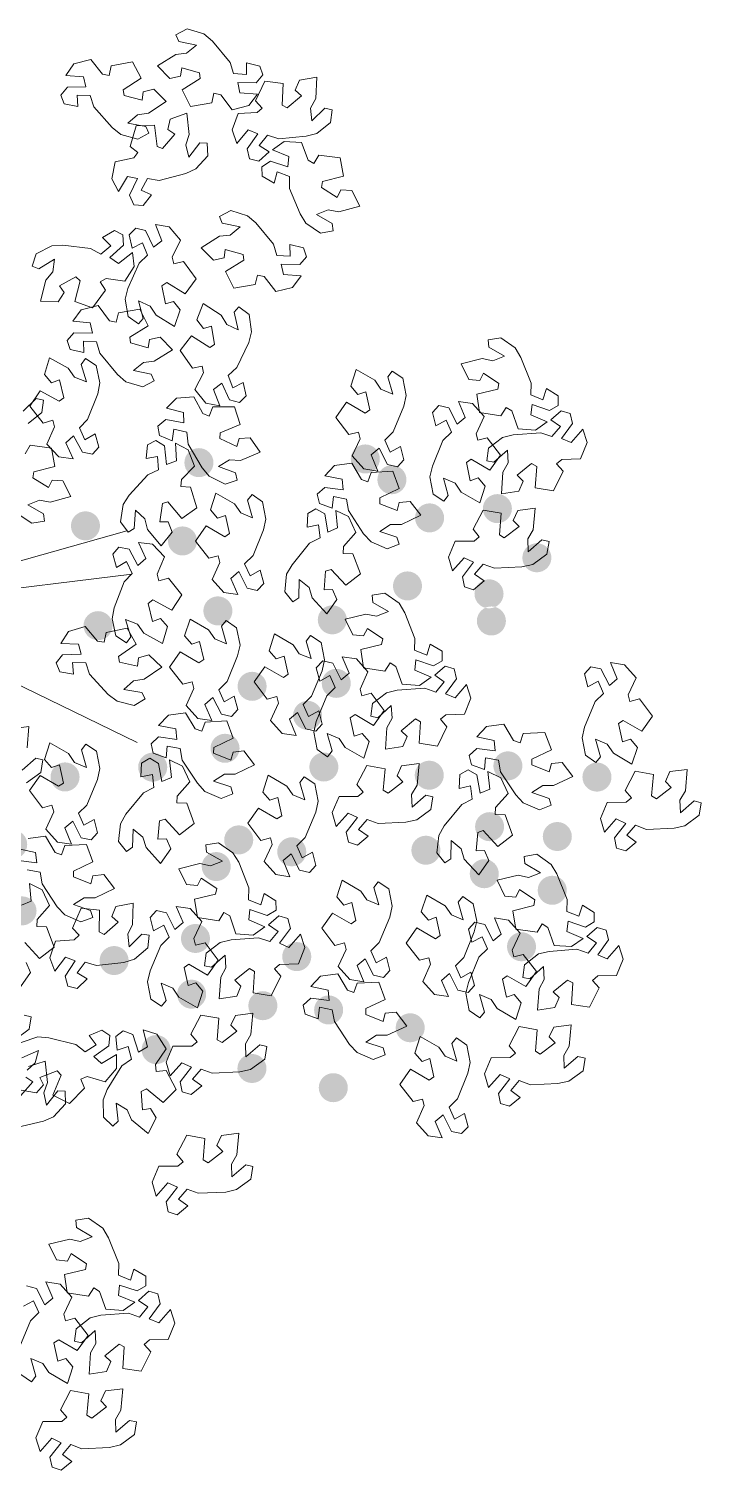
# Model space of a CAD drawing. Header units: millimetres. Extents: x 935 to 13922, y 3203 to 7816.
# Drawn here: x 5955.5 to 6037.4, y 3210.2 to 3385.8 of the extents above; entities that cross this region are included whole.
import ezdxf

# ---------------------------------------------------------------- set-up
doc = ezdxf.new("R2010")
doc.units = ezdxf.units.MM
doc.layers.add('ALBERI frutti - Fruit', color=7, linetype='Continuous', lineweight=5, true_color=0xfd8930)
doc.layers.add('Albero_tronco', color=7, linetype='Continuous', lineweight=5, true_color=0x846648)
doc.layers.add('ALBERO - TREE', color=96, linetype='Continuous', lineweight=5)

msp = doc.modelspace()

# ---------------------------------------------------------------- hatches: boundary and pattern name
at = {"layer": 'ALBERI frutti - Fruit', "lineweight": 30}
h = msp.add_hatch(color=256, dxfattribs=at)
h.dxf.hatch_style = 1
edge = h.paths.add_edge_path()
edge.add_arc((5951.05, 3298.8), 1.77, 0, 360)
edge = h.paths.add_edge_path()
edge.add_arc((5943.6, 3298.91), 1.77, 0, 360)
edge = h.paths.add_edge_path()
edge.add_arc((5953.55, 3286.48), 1.77, 0, 360)
edge = h.paths.add_edge_path()
edge.add_arc((5954.69, 3278.38), 1.77, 0, 360)
edge = h.paths.add_edge_path()
edge.add_arc((5978.35, 3283.78), 1.77, 0, 360)
edge = h.paths.add_edge_path()
edge.add_arc((5981.09, 3287.03), 1.77, 0, 360)
edge = h.paths.add_edge_path()
edge.add_arc((5965.91, 3272.33), 1.77, 0, 360)
edge = h.paths.add_edge_path()
edge.add_arc((5971.03, 3261.48), 1.77, 0, 360)
edge = h.paths.add_edge_path()
edge.add_arc((5975.35, 3268.23), 1.77, 0, 360)
edge = h.paths.add_edge_path()
edge.add_arc((5975.82, 3275.02), 1.77, 0, 360)
edge = h.paths.add_edge_path()
edge.add_arc((6011, 3282.91), 1.77, 0, 360)
edge = h.paths.add_edge_path()
edge.add_arc((6015.54, 3274.01), 1.77, 0, 360)
edge = h.paths.add_edge_path()
edge.add_arc((6019.28, 3280.89), 1.77, 0, 360)
edge = h.paths.add_edge_path()
edge.add_arc((6019.9, 3287.44), 1.77, 0, 360)
edge = h.paths.add_edge_path()
edge.add_arc((6011.65, 3288.64), 1.77, 0, 360)
edge = h.paths.add_edge_path()
edge.add_arc((6024.73, 3294.68), 1.77, 0, 360)
edge = h.paths.add_edge_path()
edge.add_arc((6013.88, 3296.05), 1.77, 0, 360)
edge = h.paths.add_edge_path()
edge.add_arc((6004.3, 3294.91), 1.77, 0, 360)
edge = h.paths.add_edge_path()
edge.add_arc((5989.48, 3302.2), 1.77, 0, 360)
edge = h.paths.add_edge_path()
edge.add_arc((5992.97, 3306.1), 1.77, 0, 360)
edge = h.paths.add_edge_path()
edge.add_arc((6011.87, 3313.7), 1.77, 0, 360)
edge = h.paths.add_edge_path()
edge.add_arc((6017.41, 3321.4), 1.77, 0, 360)
edge = h.paths.add_edge_path()
edge.add_arc((6011.58, 3317.01), 1.77, 0, 360)
edge = h.paths.add_edge_path()
edge.add_arc((6001.65, 3317.97), 1.77, 0, 360)
edge = h.paths.add_edge_path()
edge.add_arc((5996.51, 3333.44), 1.77, 0, 360)
edge = h.paths.add_edge_path()
edge.add_arc((5999.75, 3330.91), 1.77, 0, 360)
edge = h.paths.add_edge_path()
edge.add_arc((6004.34, 3326.26), 1.77, 0, 360)
edge = h.paths.add_edge_path()
edge.add_arc((6012.6, 3327.39), 1.77, 0, 360)
edge = h.paths.add_edge_path()
edge.add_arc((5974.24, 3323.45), 1.77, 0, 360)
edge = h.paths.add_edge_path()
edge.add_arc((5978.55, 3314.93), 1.77, 0, 360)
edge = h.paths.add_edge_path()
edge.add_arc((5982.72, 3305.74), 1.77, 0, 360)
edge = h.paths.add_edge_path()
edge.add_arc((5992.49, 3313.84), 1.77, 0, 360)
edge = h.paths.add_edge_path()
edge.add_arc((5970.61, 3295.89), 1.77, 0, 360)
edge = h.paths.add_edge_path()
edge.add_arc((5979.42, 3298.19), 1.77, 0, 360)
edge = h.paths.add_edge_path()
edge.add_arc((5987.55, 3285.58), 1.77, 0, 360)
edge = h.paths.add_edge_path()
edge.add_arc((5988.16, 3272.81), 1.77, 0, 360)
edge = h.paths.add_edge_path()
edge.add_arc((5992.04, 3266.31), 1.77, 0, 360)
edge = h.paths.add_edge_path()
edge.add_arc((6001.98, 3264.14), 1.77, 0, 360)
edge = h.paths.add_edge_path()
edge.add_arc((5992.61, 3256.84), 1.77, 0, 360)
edge = h.paths.add_edge_path()
edge.add_arc((5984.03, 3266.83), 1.77, 0, 360)
edge = h.paths.add_edge_path()
edge.add_arc((5982.7, 3259.18), 1.77, 0, 360)
edge = h.paths.add_edge_path()
edge.add_arc((5959.93, 3294.7), 1.77, 0, 360)
edge = h.paths.add_edge_path()
edge.add_arc((5991.46, 3295.91), 1.77, 0, 360)
edge = h.paths.add_edge_path()
edge.add_arc((6003.89, 3285.77), 1.77, 0, 360)
edge = h.paths.add_edge_path()
edge.add_arc((5951.68, 3320.33), 1.77, 0, 360)
edge = h.paths.add_edge_path()
edge.add_arc((5947.52, 3314.86), 1.77, 0, 360)
edge = h.paths.add_edge_path()
edge.add_arc((5963.95, 3313.13), 1.77, 0, 360)
edge = h.paths.add_edge_path()
edge.add_arc((5962.42, 3325.29), 1.77, 0, 360)
edge = h.paths.add_edge_path()
edge.add_arc((5976.24, 3332.99), 1.77, 0, 360)
edge = h.paths.add_edge_path()
edge.add_arc((5949.12, 3274.99), 1.77, 0, 360)

# ---------------------------------------------------------------- linework, layer by layer
at = {"layer": 'ALBERO - TREE', "lineweight": 9}
for points in [[(5974.8, 3385.84), (5976.85, 3385.23), (5977.88, 3384.35), (5980.03, 3381.76), (5980.45, 3380.39), (5982.05, 3380.28), (5982.02, 3381.7), (5983.65, 3381.31), (5984.04, 3380.22), (5983.22, 3379.28), (5983.22, 3379.28), (5980.97, 3379.31), (5981.24, 3378.06), (5983.37, 3377.88), (5982.34, 3376.49), (5980.28, 3375.97), (5978.89, 3377.8), (5978.07, 3377.99), (5977.8, 3376.82), (5977.8, 3376.82), (5975.21, 3376.39), (5974.19, 3378.4), (5976.41, 3379.79), (5976.33, 3380.49), (5974.15, 3381.09), (5974, 3380.08), (5972.7, 3379.79), (5971.21, 3381.33), (5973.43, 3382.71), (5974.74, 3382.86), (5975.95, 3383.85), (5973.78, 3384.31), (5973.43, 3385.12)], [(5968.79, 3372.39), (5966.72, 3372.96), (5965.67, 3373.81), (5963.45, 3376.34), (5963.01, 3377.71), (5961.4, 3377.77), (5961.47, 3376.36), (5959.83, 3376.7), (5959.41, 3377.78), (5960.21, 3378.74), (5960.21, 3378.74), (5962.46, 3378.77), (5962.16, 3380.01), (5960.02, 3380.14), (5961.02, 3381.56), (5963.06, 3382.12), (5964.5, 3380.33), (5965.32, 3380.16), (5965.56, 3381.33), (5965.56, 3381.33), (5968.15, 3381.83), (5969.22, 3379.85), (5967.03, 3378.4), (5967.12, 3377.71), (5969.32, 3377.16), (5969.45, 3378.17), (5970.73, 3378.49), (5972.26, 3376.99), (5970.08, 3375.55), (5968.77, 3375.37), (5967.59, 3374.36), (5969.77, 3373.95), (5970.14, 3373.14)], [(5992.28, 3374.45), (5990.61, 3373.1), (5989.31, 3372.75), (5985.96, 3372.44), (5984.59, 3372.88), (5983.59, 3371.62), (5984.78, 3370.84), (5983.54, 3369.71), (5982.42, 3370.01), (5982.11, 3371.22), (5982.11, 3371.22), (5983.4, 3373.06), (5982.22, 3373.54), (5980.86, 3371.88), (5980.3, 3373.52), (5981.04, 3375.51), (5983.33, 3375.63), (5983.95, 3376.19), (5983.14, 3377.07), (5983.14, 3377.07), (5984.25, 3379.46), (5986.49, 3379.17), (5986.37, 3376.55), (5987, 3376.22), (5988.73, 3377.68), (5987.98, 3378.37), (5988.48, 3379.6), (5990.59, 3379.97), (5990.47, 3377.35), (5989.85, 3376.19), (5989.98, 3374.63), (5991.59, 3376.16), (5992.46, 3375.99)], [(5977.31, 3370.38), (5975.87, 3368.78), (5974.64, 3368.23), (5971.39, 3367.38), (5969.96, 3367.6), (5969.19, 3366.2), (5970.48, 3365.62), (5969.44, 3364.31), (5968.29, 3364.42), (5967.78, 3365.56), (5967.78, 3365.56), (5968.77, 3367.59), (5967.53, 3367.87), (5966.45, 3366.02), (5965.63, 3367.55), (5966.04, 3369.63), (5968.29, 3370.11), (5968.81, 3370.77), (5967.87, 3371.51), (5967.87, 3371.51), (5968.58, 3374.04), (5970.84, 3374.11), (5971.14, 3371.5), (5971.81, 3371.28), (5973.29, 3373), (5972.44, 3373.56), (5972.73, 3374.85), (5974.75, 3375.55), (5975.06, 3372.95), (5974.63, 3371.7), (5975.01, 3370.19), (5976.35, 3371.95), (5977.24, 3371.93)], [(5991.07, 3360.96), (5989.28, 3362.16), (5988.56, 3363.3), (5987.26, 3366.4), (5987.28, 3367.84), (5985.78, 3368.41), (5985.39, 3367.05), (5983.94, 3367.89), (5983.89, 3369.05), (5984.95, 3369.71), (5984.95, 3369.71), (5987.09, 3369.02), (5987.2, 3370.29), (5985.21, 3371.1), (5986.61, 3372.12), (5988.73, 3372.01), (5989.53, 3369.85), (5990.25, 3369.43), (5990.85, 3370.47), (5990.85, 3370.47), (5993.46, 3370.12), (5993.84, 3367.9), (5991.31, 3367.23), (5991.18, 3366.53), (5993.09, 3365.31), (5993.53, 3366.24), (5994.85, 3366.13), (5995.83, 3364.23), (5993.29, 3363.56), (5992, 3363.8), (5990.55, 3363.21), (5992.49, 3362.13), (5992.59, 3361.25)], [(5980.11, 3363.7), (5982.16, 3363.08), (5983.19, 3362.21), (5985.34, 3359.62), (5985.75, 3358.24), (5987.35, 3358.14), (5987.32, 3359.55), (5988.96, 3359.17), (5989.34, 3358.08), (5988.52, 3357.14), (5988.52, 3357.14), (5986.27, 3357.17), (5986.54, 3355.92), (5988.68, 3355.74), (5987.65, 3354.34), (5985.59, 3353.83), (5984.19, 3355.66), (5983.38, 3355.85), (5983.11, 3354.68), (5983.11, 3354.68), (5980.51, 3354.25), (5979.49, 3356.26), (5981.72, 3357.64), (5981.64, 3358.35), (5979.45, 3358.95), (5979.3, 3357.94), (5978.01, 3357.65), (5976.52, 3359.18), (5978.74, 3360.57), (5980.05, 3360.72), (5981.26, 3361.71), (5979.09, 3362.17), (5978.73, 3362.98)], [(5956.42, 3358.41), (5958.33, 3359.39), (5959.68, 3359.47), (5963.02, 3359.09), (5964.28, 3358.38), (5965.5, 3359.42), (5964.5, 3360.42), (5965.94, 3361.27), (5966.98, 3360.75), (5967.04, 3359.5), (5967.04, 3359.5), (5965.4, 3357.97), (5966.45, 3357.26), (5968.13, 3358.6), (5968.34, 3356.88), (5967.21, 3355.09), (5964.94, 3355.44), (5964.22, 3355.01), (5964.84, 3353.99), (5964.84, 3353.99), (5963.26, 3351.87), (5961.13, 3352.62), (5961.78, 3355.16), (5961.24, 3355.61), (5959.24, 3354.53), (5959.83, 3353.7), (5959.1, 3352.6), (5956.96, 3352.67), (5957.61, 3355.21), (5958.45, 3356.22), (5958.64, 3357.77), (5956.75, 3356.6), (5955.93, 3356.94)], [(5967.62, 3350.8), (5967.25, 3352.91), (5967.58, 3354.22), (5968.94, 3357.3), (5969.99, 3358.28), (5969.37, 3359.76), (5968.12, 3359.11), (5967.73, 3360.74), (5968.54, 3361.57), (5969.74, 3361.26), (5969.74, 3361.26), (5970.72, 3359.23), (5971.71, 3360.03), (5970.93, 3362.02), (5972.63, 3361.72), (5974.01, 3360.1), (5973, 3358.04), (5973.19, 3357.22), (5974.35, 3357.51), (5974.35, 3357.51), (5975.9, 3355.37), (5974.56, 3353.56), (5972.32, 3354.94), (5971.73, 3354.55), (5972.17, 3352.33), (5973.14, 3352.64), (5973.97, 3351.61), (5973.26, 3349.59), (5971.03, 3350.97), (5970.32, 3352.07), (5968.89, 3352.72), (5969.44, 3350.57), (5968.88, 3349.89)], [(5982.35, 3351.04), (5982.66, 3348.92), (5982.3, 3347.62), (5980.87, 3344.57), (5979.8, 3343.62), (5980.38, 3342.12), (5981.65, 3342.75), (5981.99, 3341.11), (5981.17, 3340.3), (5979.97, 3340.64), (5979.97, 3340.64), (5979.04, 3342.69), (5978.03, 3341.92), (5978.77, 3339.9), (5977.07, 3340.25), (5975.73, 3341.9), (5976.79, 3343.94), (5976.62, 3344.75), (5975.45, 3344.5), (5975.45, 3344.5), (5973.96, 3346.67), (5975.35, 3348.45), (5977.55, 3347.02), (5978.15, 3347.39), (5977.77, 3349.62), (5976.79, 3349.33), (5975.98, 3350.38), (5976.74, 3352.38), (5978.94, 3350.95), (5979.62, 3349.83), (5981.03, 3349.16), (5980.53, 3351.32), (5981.12, 3351.98)], [(5969.4, 3342.23), (5967.35, 3342.85), (5966.33, 3343.73), (5964.18, 3346.32), (5963.78, 3347.7), (5962.18, 3347.81), (5962.2, 3346.4), (5960.57, 3346.78), (5960.19, 3347.88), (5961.01, 3348.82), (5961.01, 3348.82), (5963.26, 3348.78), (5962.99, 3350.03), (5960.86, 3350.22), (5961.89, 3351.61), (5963.95, 3352.12), (5965.34, 3350.28), (5966.16, 3350.09), (5966.43, 3351.26), (5966.43, 3351.26), (5969.03, 3351.68), (5970.04, 3349.67), (5967.81, 3348.29), (5967.89, 3347.59), (5970.07, 3346.98), (5970.23, 3347.99), (5971.52, 3348.27), (5973.01, 3346.73), (5970.78, 3345.35), (5969.47, 3345.21), (5968.26, 3344.22), (5970.43, 3343.76), (5970.78, 3342.94)], [(6013.02, 3348.21), (6014.77, 3346.98), (6015.47, 3345.82), (6016.71, 3342.69), (6016.67, 3341.25), (6018.15, 3340.65), (6018.57, 3342.01), (6020, 3341.13), (6020.02, 3339.97), (6018.95, 3339.33), (6018.95, 3339.33), (6016.82, 3340.07), (6016.69, 3338.8), (6018.66, 3337.95), (6017.24, 3336.96), (6015.13, 3337.11), (6014.37, 3339.29), (6013.66, 3339.72), (6013.04, 3338.7), (6013.04, 3338.7), (6010.44, 3339.1), (6010.1, 3341.33), (6012.65, 3341.95), (6012.79, 3342.64), (6010.9, 3343.9), (6010.45, 3342.99), (6009.13, 3343.12), (6008.19, 3345.04), (6010.74, 3345.66), (6012.03, 3345.39), (6013.48, 3345.95), (6011.57, 3347.07), (6011.49, 3347.95)], [(5963.72, 3344.81), (5964.18, 3342.71), (5963.91, 3341.39), (5962.68, 3338.26), (5961.68, 3337.23), (5962.36, 3335.78), (5963.58, 3336.49), (5964.04, 3334.87), (5963.27, 3334.01), (5962.05, 3334.27), (5962.05, 3334.27), (5960.98, 3336.25), (5960.03, 3335.41), (5960.9, 3333.45), (5959.18, 3333.69), (5957.73, 3335.24), (5958.66, 3337.34), (5958.43, 3338.15), (5957.28, 3337.82), (5957.28, 3337.82), (5955.64, 3339.89), (5956.91, 3341.75), (5959.2, 3340.47), (5959.78, 3340.88), (5959.25, 3343.08), (5958.29, 3342.73), (5957.41, 3343.72), (5958.03, 3345.77), (5960.32, 3344.49), (5961.08, 3343.42), (5962.53, 3342.84), (5961.89, 3344.96), (5962.43, 3345.66)], [(6001.07, 3343.28), (6001.49, 3341.17), (6001.2, 3339.86), (5999.92, 3336.74), (5998.89, 3335.73), (5999.55, 3334.27), (6000.79, 3334.96), (6001.21, 3333.34), (6000.43, 3332.48), (5999.21, 3332.77), (5999.21, 3332.77), (5998.19, 3334.77), (5997.21, 3333.95), (5998.05, 3331.97), (5996.34, 3332.23), (5994.92, 3333.81), (5995.88, 3335.9), (5995.66, 3336.71), (5994.51, 3336.4), (5994.51, 3336.4), (5992.91, 3338.49), (5994.21, 3340.34), (5996.48, 3339.02), (5997.06, 3339.42), (5996.57, 3341.63), (5995.6, 3341.29), (5994.75, 3342.3), (5995.4, 3344.34), (5997.67, 3343.02), (5998.41, 3341.93), (5999.85, 3341.33), (5999.24, 3343.46), (5999.79, 3344.15)], [(5979.43, 3330.38), (5977.5, 3331.33), (5976.63, 3332.36), (5974.93, 3335.26), (5974.75, 3336.69), (5973.19, 3337.05), (5972.98, 3335.65), (5971.44, 3336.3), (5971.23, 3337.44), (5972.2, 3338.23), (5972.2, 3338.23), (5974.41, 3337.84), (5974.35, 3339.11), (5972.27, 3339.64), (5973.51, 3340.85), (5975.63, 3341.02), (5976.71, 3338.99), (5977.48, 3338.67), (5977.94, 3339.77), (5977.94, 3339.77), (5980.57, 3339.78), (5981.25, 3337.63), (5978.83, 3336.62), (5978.79, 3335.92), (5980.85, 3334.97), (5981.16, 3335.94), (5982.48, 3336.01), (5983.71, 3334.25), (5981.29, 3333.25), (5979.97, 3333.32), (5978.62, 3332.54), (5980.68, 3331.73), (5980.9, 3330.87)], [(6004.79, 3329.16), (6004.38, 3331.26), (6004.68, 3332.58), (6005.96, 3335.69), (6006.99, 3336.69), (6006.34, 3338.16), (6005.1, 3337.48), (6004.68, 3339.1), (6005.47, 3339.95), (6006.68, 3339.66), (6006.68, 3339.66), (6007.7, 3337.66), (6008.68, 3338.48), (6007.85, 3340.45), (6009.56, 3340.19), (6010.98, 3338.6), (6010.01, 3336.52), (6010.22, 3335.71), (6011.37, 3336.01), (6011.37, 3336.01), (6012.97, 3333.91), (6011.66, 3332.08), (6009.4, 3333.4), (6008.82, 3333.01), (6009.3, 3330.79), (6010.26, 3331.13), (6011.12, 3330.12), (6010.46, 3328.08), (6008.2, 3329.41), (6007.46, 3330.49), (6006.02, 3331.11), (6006.62, 3328.97), (6006.06, 3328.28)], [(6011.52, 3334.75), (6013.22, 3336.06), (6014.53, 3336.38), (6017.89, 3336.63), (6019.25, 3336.16), (6020.27, 3337.4), (6019.1, 3338.2), (6020.36, 3339.3), (6021.47, 3338.98), (6021.76, 3337.77), (6021.76, 3337.77), (6020.43, 3335.95), (6021.6, 3335.45), (6022.99, 3337.08), (6023.52, 3335.43), (6022.74, 3333.45), (6020.44, 3333.38), (6019.81, 3332.83), (6020.61, 3331.94), (6020.61, 3331.94), (6019.45, 3329.57), (6017.22, 3329.91), (6017.39, 3332.53), (6016.77, 3332.87), (6015.01, 3331.45), (6015.74, 3330.74), (6015.22, 3329.52), (6013.1, 3329.2), (6013.28, 3331.81), (6013.92, 3332.96), (6013.82, 3334.52), (6012.18, 3333.03), (6011.31, 3333.21)], [(5966.69, 3325.77), (5967.02, 3327.89), (5967.75, 3329.03), (5970.01, 3331.52), (5971.32, 3332.12), (5971.2, 3333.72), (5969.8, 3333.49), (5969.96, 3335.16), (5970.98, 3335.7), (5972.03, 3335.02), (5972.03, 3335.02), (5972.31, 3332.78), (5973.51, 3333.22), (5973.4, 3335.37), (5974.92, 3334.54), (5975.71, 3332.57), (5974.1, 3330.93), (5974.02, 3330.1), (5975.21, 3330), (5975.21, 3330), (5976, 3327.48), (5974.15, 3326.19), (5972.47, 3328.21), (5971.79, 3328.03), (5971.49, 3325.78), (5972.51, 3325.77), (5972.98, 3324.53), (5971.66, 3322.84), (5969.99, 3324.85), (5969.66, 3326.13), (5968.51, 3327.19), (5968.35, 3324.98), (5967.6, 3324.51)], [(5999.19, 3322.5), (5997.22, 3323.34), (5996.3, 3324.33), (5994.45, 3327.14), (5994.2, 3328.56), (5992.62, 3328.85), (5992.49, 3327.44), (5990.91, 3328), (5990.65, 3329.13), (5991.57, 3329.97), (5991.57, 3329.97), (5993.81, 3329.69), (5993.68, 3330.96), (5991.57, 3331.38), (5992.76, 3332.65), (5994.86, 3332.93), (5996.04, 3330.95), (5996.83, 3330.67), (5997.23, 3331.8), (5997.23, 3331.8), (5999.86, 3331.94), (6000.64, 3329.82), (5998.28, 3328.7), (5998.28, 3327.99), (6000.38, 3327.15), (6000.64, 3328.13), (6001.96, 3328.27), (6003.27, 3326.58), (6000.9, 3325.45), (5999.59, 3325.46), (5998.27, 3324.61), (6000.37, 3323.91), (6000.64, 3323.06)], [(5983.99, 3328.22), (5984.41, 3326.12), (5984.11, 3324.8), (5982.84, 3321.69), (5981.81, 3320.68), (5982.47, 3319.21), (5983.71, 3319.9), (5984.13, 3318.28), (5983.35, 3317.43), (5982.13, 3317.71), (5982.13, 3317.71), (5981.1, 3319.71), (5980.13, 3318.89), (5980.97, 3316.92), (5979.26, 3317.18), (5977.84, 3318.75), (5978.8, 3320.84), (5978.58, 3321.65), (5977.43, 3321.34), (5977.43, 3321.34), (5975.83, 3323.44), (5977.13, 3325.28), (5979.39, 3323.96), (5979.98, 3324.36), (5979.49, 3326.57), (5978.52, 3326.23), (5977.67, 3327.24), (5978.32, 3329.28), (5980.59, 3327.96), (5981.33, 3326.88), (5982.77, 3326.27), (5982.16, 3328.4), (5982.71, 3329.1)], [(5986.7, 3317.25), (5986.92, 3319.39), (5987.59, 3320.56), (5989.73, 3323.16), (5991, 3323.82), (5990.81, 3325.42), (5989.42, 3325.12), (5989.49, 3326.8), (5990.49, 3327.38), (5991.57, 3326.75), (5991.57, 3326.75), (5991.96, 3324.54), (5993.14, 3325.04), (5992.92, 3327.17), (5994.48, 3326.42), (5995.37, 3324.49), (5993.84, 3322.78), (5993.8, 3321.94), (5995, 3321.9), (5995, 3321.9), (5995.91, 3319.43), (5994.13, 3318.05), (5992.35, 3319.97), (5991.68, 3319.76), (5991.5, 3317.5), (5992.52, 3317.55), (5993.04, 3316.33), (5991.81, 3314.58), (5990.04, 3316.5), (5989.65, 3317.76), (5988.45, 3318.76), (5988.4, 3316.54), (5987.67, 3316.04)], [(6018.64, 3321.84), (6016.91, 3320.58), (6015.59, 3320.28), (6012.23, 3320.12), (6010.88, 3320.63), (6009.83, 3319.41), (6010.98, 3318.58), (6009.69, 3317.51), (6008.59, 3317.86), (6008.33, 3319.08), (6008.33, 3319.08), (6009.71, 3320.86), (6008.55, 3321.39), (6007.12, 3319.8), (6006.63, 3321.46), (6007.46, 3323.42), (6009.76, 3323.43), (6010.4, 3323.96), (6009.63, 3324.88), (6009.63, 3324.88), (6010.85, 3327.22), (6013.07, 3326.82), (6012.84, 3324.21), (6013.44, 3323.85), (6015.24, 3325.23), (6014.53, 3325.96), (6015.08, 3327.16), (6017.2, 3327.43), (6016.96, 3324.82), (6016.29, 3323.69), (6016.35, 3322.13), (6018.03, 3323.58), (6018.89, 3323.38)], [(5966.13, 3311.88), (5965.66, 3313.98), (5965.92, 3315.3), (5967.12, 3318.45), (5968.12, 3319.48), (5967.43, 3320.93), (5966.21, 3320.21), (5965.74, 3321.82), (5966.5, 3322.69), (5967.73, 3322.44), (5967.73, 3322.44), (5968.8, 3320.46), (5969.76, 3321.31), (5968.87, 3323.26), (5970.59, 3323.04), (5972.05, 3321.5), (5971.14, 3319.39), (5971.37, 3318.58), (5972.52, 3318.92), (5972.52, 3318.92), (5974.17, 3316.87), (5972.92, 3315), (5970.62, 3316.26), (5970.05, 3315.84), (5970.59, 3313.64), (5971.55, 3314.01), (5972.43, 3313.02), (5971.82, 3310.97), (5969.53, 3312.23), (5968.76, 3313.3), (5967.3, 3313.87), (5967.96, 3311.75), (5967.43, 3311.04)], [(5998.87, 3317.09), (6000.63, 3315.86), (6001.33, 3314.71), (6002.56, 3311.58), (6002.52, 3310.14), (6004.01, 3309.54), (6004.43, 3310.89), (6005.86, 3310.02), (6005.88, 3308.86), (6004.81, 3308.22), (6004.81, 3308.22), (6002.68, 3308.95), (6002.55, 3307.69), (6004.52, 3306.84), (6003.1, 3305.84), (6000.98, 3306), (6000.23, 3308.17), (5999.52, 3308.61), (5998.9, 3307.58), (5998.9, 3307.58), (5996.29, 3307.99), (5995.96, 3310.22), (5998.5, 3310.84), (5998.65, 3311.53), (5996.76, 3312.78), (5996.3, 3311.87), (5994.99, 3312.01), (5994.05, 3313.93), (5996.59, 3314.55), (5997.88, 3314.28), (5999.34, 3314.84), (5997.43, 3315.96), (5997.34, 3316.84)], [(5980.83, 3312.87), (5981.25, 3310.77), (5980.95, 3309.45), (5979.68, 3306.34), (5978.65, 3305.33), (5979.31, 3303.86), (5980.55, 3304.55), (5980.97, 3302.93), (5980.19, 3302.08), (5978.97, 3302.36), (5978.97, 3302.36), (5977.94, 3304.36), (5976.97, 3303.54), (5977.81, 3301.57), (5976.09, 3301.83), (5974.67, 3303.4), (5975.64, 3305.49), (5975.42, 3306.3), (5974.27, 3305.99), (5974.27, 3305.99), (5972.67, 3308.09), (5973.97, 3309.93), (5976.23, 3308.61), (5976.82, 3309.01), (5976.32, 3311.22), (5975.36, 3310.88), (5974.5, 3311.89), (5975.16, 3313.93), (5977.42, 3312.61), (5978.17, 3311.53), (5979.61, 3310.92), (5979, 3313.05), (5979.55, 3313.75)], [(5968.34, 3303.41), (5966.26, 3303.93), (5965.19, 3304.76), (5962.92, 3307.24), (5962.45, 3308.6), (5960.84, 3308.63), (5960.94, 3307.22), (5959.29, 3307.52), (5958.85, 3308.6), (5959.63, 3309.58), (5959.63, 3309.58), (5961.88, 3309.65), (5961.55, 3310.88), (5959.4, 3310.97), (5960.37, 3312.41), (5962.4, 3313.02), (5963.88, 3311.26), (5964.71, 3311.11), (5964.92, 3312.28), (5964.92, 3312.28), (5967.49, 3312.84), (5968.61, 3310.88), (5966.45, 3309.39), (5966.56, 3308.69), (5968.77, 3308.19), (5968.88, 3309.21), (5970.15, 3309.56), (5971.72, 3308.09), (5969.56, 3306.61), (5968.26, 3306.4), (5967.1, 3305.35), (5969.29, 3304.99), (5969.68, 3304.2)], [(5991.13, 3311.06), (5991.54, 3308.95), (5991.25, 3307.64), (5989.97, 3304.52), (5988.95, 3303.51), (5989.6, 3302.05), (5990.84, 3302.74), (5991.27, 3301.12), (5990.48, 3300.27), (5989.27, 3300.55), (5989.27, 3300.55), (5988.24, 3302.55), (5987.27, 3301.73), (5988.1, 3299.75), (5986.39, 3300.01), (5984.97, 3301.59), (5985.93, 3303.68), (5985.72, 3304.49), (5984.56, 3304.18), (5984.56, 3304.18), (5982.96, 3306.27), (5984.26, 3308.12), (5986.53, 3306.8), (5987.11, 3307.2), (5986.62, 3309.41), (5985.66, 3309.07), (5984.8, 3310.08), (5985.46, 3312.12), (5987.72, 3310.8), (5988.46, 3309.71), (5989.9, 3309.11), (5989.3, 3311.24), (5989.85, 3311.94)], [(5990.64, 3298.04), (5990.23, 3300.15), (5990.53, 3301.47), (5991.82, 3304.57), (5992.85, 3305.58), (5992.2, 3307.05), (5990.96, 3306.36), (5990.54, 3307.98), (5991.32, 3308.84), (5992.54, 3308.55), (5992.54, 3308.55), (5993.56, 3306.54), (5994.54, 3307.36), (5993.71, 3309.34), (5995.42, 3309.07), (5996.83, 3307.49), (5995.87, 3305.4), (5996.08, 3304.59), (5997.23, 3304.9), (5997.23, 3304.9), (5998.82, 3302.8), (5997.52, 3300.96), (5995.26, 3302.29), (5994.67, 3301.89), (5995.16, 3299.68), (5996.12, 3300.01), (5996.97, 3299), (5996.31, 3296.97), (5994.05, 3298.29), (5993.31, 3299.38), (5991.87, 3299.99), (5992.48, 3297.86), (5991.92, 3297.16)], [(6023.32, 3297.34), (6022.91, 3299.45), (6023.21, 3300.77), (6024.5, 3303.87), (6025.53, 3304.88), (6024.87, 3306.35), (6023.63, 3305.66), (6023.21, 3307.28), (6024, 3308.13), (6025.22, 3307.85), (6025.22, 3307.85), (6026.24, 3305.84), (6027.21, 3306.66), (6026.38, 3308.64), (6028.1, 3308.37), (6029.51, 3306.79), (6028.54, 3304.7), (6028.75, 3303.89), (6029.91, 3304.2), (6029.91, 3304.2), (6031.5, 3302.1), (6030.2, 3300.26), (6027.93, 3301.59), (6027.35, 3301.19), (6027.83, 3298.98), (6028.8, 3299.31), (6029.65, 3298.3), (6028.99, 3296.26), (6026.73, 3297.59), (6025.99, 3298.68), (6024.55, 3299.29), (6025.15, 3297.16), (6024.6, 3296.46)], [(5997.38, 3303.63), (5999.08, 3304.95), (6000.39, 3305.27), (6003.75, 3305.51), (6005.11, 3305.04), (6006.12, 3306.28), (6004.96, 3307.08), (6006.22, 3308.19), (6007.33, 3307.87), (6007.62, 3306.65), (6007.62, 3306.65), (6006.28, 3304.84), (6007.46, 3304.33), (6008.85, 3305.96), (6009.38, 3304.31), (6008.6, 3302.34), (6006.3, 3302.27), (6005.67, 3301.72), (6006.46, 3300.82), (6006.46, 3300.82), (6005.3, 3298.46), (6003.07, 3298.8), (6003.24, 3301.41), (6002.63, 3301.76), (6000.86, 3300.33), (6001.6, 3299.62), (6001.08, 3298.41), (5998.96, 3298.08), (5999.13, 3300.7), (5999.77, 3301.85), (5999.67, 3303.41), (5998.04, 3301.91), (5997.17, 3302.1)], [(5978.95, 3292.09), (5976.98, 3292.94), (5976.06, 3293.92), (5974.21, 3296.74), (5973.96, 3298.15), (5972.38, 3298.44), (5972.25, 3297.03), (5970.67, 3297.6), (5970.41, 3298.72), (5971.33, 3299.57), (5971.33, 3299.57), (5973.56, 3299.28), (5973.44, 3300.55), (5971.33, 3300.98), (5972.52, 3302.24), (5974.62, 3302.52), (5975.8, 3300.55), (5976.59, 3300.27), (5976.99, 3301.39), (5976.99, 3301.39), (5979.62, 3301.53), (5980.4, 3299.42), (5978.04, 3298.29), (5978.03, 3297.59), (5980.14, 3296.74), (5980.4, 3297.73), (5981.72, 3297.86), (5983.03, 3296.17), (5980.66, 3295.05), (5979.34, 3295.05), (5978.03, 3294.2), (5980.13, 3293.5), (5980.39, 3292.65)], [(6017.72, 3290.68), (6015.75, 3291.53), (6014.83, 3292.52), (6012.99, 3295.33), (6012.73, 3296.75), (6011.15, 3297.03), (6011.02, 3295.62), (6009.44, 3296.19), (6009.18, 3297.32), (6010.11, 3298.16), (6010.11, 3298.16), (6012.34, 3297.87), (6012.21, 3299.14), (6010.11, 3299.57), (6011.29, 3300.84), (6013.4, 3301.11), (6014.58, 3299.14), (6015.36, 3298.86), (6015.76, 3299.99), (6015.76, 3299.99), (6018.39, 3300.12), (6019.18, 3298.01), (6016.81, 3296.88), (6016.81, 3296.18), (6018.91, 3295.33), (6019.18, 3296.32), (6020.49, 3296.45), (6021.8, 3294.76), (6019.43, 3293.64), (6018.12, 3293.64), (6016.8, 3292.8), (6018.91, 3292.09), (6019.17, 3291.24)], [(5963.75, 3297.82), (5964.17, 3295.71), (5963.87, 3294.39), (5962.6, 3291.28), (5961.57, 3290.27), (5962.23, 3288.81), (5963.47, 3289.5), (5963.89, 3287.88), (5963.11, 3287.02), (5961.89, 3287.3), (5961.89, 3287.3), (5960.86, 3289.31), (5959.89, 3288.48), (5960.73, 3286.51), (5959.01, 3286.77), (5957.59, 3288.35), (5958.55, 3290.44), (5958.34, 3291.25), (5957.19, 3290.94), (5957.19, 3290.94), (5955.59, 3293.03), (5956.89, 3294.87), (5959.15, 3293.56), (5959.73, 3293.95), (5959.24, 3296.17), (5958.28, 3295.83), (5957.42, 3296.83), (5958.08, 3298.87), (5960.34, 3297.56), (5961.09, 3296.47), (5962.53, 3295.86), (5961.92, 3298), (5962.47, 3298.69)], [(5966.46, 3286.85), (5966.68, 3288.98), (5967.35, 3290.15), (5969.49, 3292.75), (5970.76, 3293.42), (5970.57, 3295.01), (5969.18, 3294.72), (5969.25, 3296.39), (5970.25, 3296.98), (5971.33, 3296.35), (5971.33, 3296.35), (5971.72, 3294.13), (5972.89, 3294.63), (5972.67, 3296.77), (5974.24, 3296.01), (5975.13, 3294.09), (5973.6, 3292.37), (5973.56, 3291.54), (5974.76, 3291.49), (5974.76, 3291.49), (5975.67, 3289.02), (5973.89, 3287.64), (5972.11, 3289.57), (5971.44, 3289.36), (5971.25, 3287.1), (5972.27, 3287.14), (5972.8, 3285.92), (5971.57, 3284.17), (5969.8, 3286.09), (5969.41, 3287.35), (5968.21, 3288.35), (5968.16, 3286.14), (5967.43, 3285.63)], [(6004.5, 3290.73), (6002.77, 3289.46), (6001.45, 3289.17), (5998.09, 3289.01), (5996.74, 3289.51), (5995.69, 3288.3), (5996.84, 3287.47), (5995.55, 3286.4), (5994.45, 3286.74), (5994.19, 3287.97), (5994.19, 3287.97), (5995.57, 3289.75), (5994.41, 3290.28), (5992.97, 3288.68), (5992.49, 3290.35), (5993.31, 3292.3), (5995.61, 3292.32), (5996.26, 3292.85), (5995.49, 3293.77), (5995.49, 3293.77), (5996.71, 3296.1), (5998.93, 3295.7), (5998.69, 3293.09), (5999.3, 3292.73), (6001.1, 3294.12), (6000.38, 3294.84), (6000.93, 3296.05), (6003.06, 3296.32), (6002.82, 3293.71), (6002.15, 3292.57), (6002.21, 3291.01), (6003.89, 3292.47), (6004.75, 3292.26)], [(5990.35, 3293.84), (5990.77, 3291.74), (5990.47, 3290.42), (5989.2, 3287.31), (5988.17, 3286.3), (5988.83, 3284.84), (5990.07, 3285.53), (5990.49, 3283.9), (5989.71, 3283.05), (5988.49, 3283.33), (5988.49, 3283.33), (5987.46, 3285.34), (5986.49, 3284.51), (5987.33, 3282.54), (5985.61, 3282.8), (5984.2, 3284.38), (5985.16, 3286.47), (5984.94, 3287.28), (5983.79, 3286.97), (5983.79, 3286.97), (5982.19, 3289.06), (5983.49, 3290.9), (5985.75, 3289.59), (5986.34, 3289.98), (5985.84, 3292.2), (5984.88, 3291.86), (5984.02, 3292.86), (5984.68, 3294.9), (5986.94, 3293.58), (5987.69, 3292.5), (5989.13, 3291.89), (5988.52, 3294.03), (5989.07, 3294.72)], [(6005.24, 3285.44), (6005.46, 3287.57), (6006.13, 3288.75), (6008.26, 3291.35), (6009.54, 3292.01), (6009.34, 3293.6), (6007.96, 3293.31), (6008.02, 3294.98), (6009.02, 3295.57), (6010.1, 3294.94), (6010.1, 3294.94), (6010.5, 3292.72), (6011.67, 3293.22), (6011.45, 3295.36), (6013.01, 3294.6), (6013.9, 3292.68), (6012.37, 3290.96), (6012.34, 3290.13), (6013.53, 3290.09), (6013.53, 3290.09), (6014.45, 3287.61), (6012.66, 3286.23), (6010.88, 3288.16), (6010.21, 3287.95), (6010.03, 3285.69), (6011.05, 3285.73), (6011.57, 3284.52), (6010.35, 3282.76), (6008.57, 3284.69), (6008.18, 3285.94), (6006.98, 3286.94), (6006.94, 3284.73), (6006.2, 3284.22)], [(6037.17, 3290.03), (6035.44, 3288.76), (6034.13, 3288.47), (6030.76, 3288.31), (6029.42, 3288.81), (6028.37, 3287.6), (6029.52, 3286.77), (6028.23, 3285.69), (6027.12, 3286.04), (6026.86, 3287.27), (6026.86, 3287.27), (6028.24, 3289.04), (6027.09, 3289.58), (6025.65, 3287.98), (6025.16, 3289.65), (6025.99, 3291.6), (6028.29, 3291.61), (6028.93, 3292.15), (6028.16, 3293.06), (6028.16, 3293.06), (6029.38, 3295.4), (6031.6, 3295), (6031.37, 3292.39), (6031.98, 3292.03), (6033.77, 3293.41), (6033.06, 3294.14), (6033.61, 3295.35), (6035.73, 3295.62), (6035.5, 3293.01), (6034.83, 3291.87), (6034.89, 3290.31), (6036.56, 3291.77), (6037.43, 3291.56)], [(5978.63, 3286.69), (5980.39, 3285.45), (5981.09, 3284.3), (5982.32, 3281.17), (5982.28, 3279.73), (5983.77, 3279.13), (5984.18, 3280.48), (5985.61, 3279.61), (5985.64, 3278.45), (5984.57, 3277.81), (5984.57, 3277.81), (5982.44, 3278.55), (5982.3, 3277.28), (5984.28, 3276.43), (5982.86, 3275.44), (5980.74, 3275.59), (5979.99, 3277.76), (5979.27, 3278.2), (5978.66, 3277.18), (5978.66, 3277.18), (5976.05, 3277.58), (5975.71, 3279.81), (5978.26, 3280.43), (5978.41, 3281.12), (5976.52, 3282.38), (5976.06, 3281.47), (5974.74, 3281.6), (5973.81, 3283.52), (5976.35, 3284.14), (5977.64, 3283.87), (5979.1, 3284.43), (5977.18, 3285.55), (5977.1, 3286.43)], [(6017.41, 3285.28), (6019.16, 3284.05), (6019.86, 3282.89), (6021.1, 3279.76), (6021.06, 3278.32), (6022.54, 3277.72), (6022.96, 3279.08), (6024.39, 3278.2), (6024.41, 3277.04), (6023.34, 3276.41), (6023.34, 3276.41), (6021.21, 3277.14), (6021.08, 3275.87), (6023.05, 3275.03), (6021.63, 3274.03), (6019.52, 3274.18), (6018.76, 3276.36), (6018.05, 3276.79), (6017.43, 3275.77), (6017.43, 3275.77), (6014.83, 3276.17), (6014.49, 3278.4), (6017.04, 3279.02), (6017.18, 3279.71), (6015.29, 3280.97), (6014.84, 3280.06), (6013.52, 3280.19), (6012.58, 3282.11), (6015.13, 3282.73), (6016.41, 3282.46), (6017.87, 3283.02), (6015.96, 3284.14), (6015.88, 3285.02)], [(5999.36, 3281.06), (5999.78, 3278.95), (5999.49, 3277.63), (5998.21, 3274.52), (5997.19, 3273.51), (5997.84, 3272.05), (5999.08, 3272.74), (5999.51, 3271.12), (5998.72, 3270.26), (5997.51, 3270.55), (5997.51, 3270.55), (5996.48, 3272.55), (5995.5, 3271.73), (5996.34, 3269.75), (5994.63, 3270.01), (5993.21, 3271.59), (5994.17, 3273.68), (5993.96, 3274.49), (5992.8, 3274.18), (5992.8, 3274.18), (5991.2, 3276.27), (5992.5, 3278.11), (5994.77, 3276.8), (5995.35, 3277.2), (5994.86, 3279.41), (5993.9, 3279.07), (5993.04, 3280.08), (5993.69, 3282.11), (5995.96, 3280.8), (5996.7, 3279.71), (5998.14, 3279.1), (5997.53, 3281.24), (5998.08, 3281.93)], [(6009.66, 3279.24), (6010.08, 3277.14), (6009.78, 3275.82), (6008.51, 3272.71), (6007.48, 3271.7), (6008.14, 3270.24), (6009.37, 3270.92), (6009.8, 3269.3), (6009.02, 3268.45), (6007.8, 3268.73), (6007.8, 3268.73), (6006.77, 3270.74), (6005.8, 3269.91), (6006.64, 3267.94), (6004.92, 3268.2), (6003.5, 3269.78), (6004.46, 3271.87), (6004.25, 3272.68), (6003.1, 3272.37), (6003.1, 3272.37), (6001.5, 3274.46), (6002.8, 3276.3), (6005.06, 3274.99), (6005.64, 3275.38), (6005.15, 3277.6), (6004.19, 3277.26), (6003.33, 3278.26), (6003.99, 3280.3), (6006.25, 3278.98), (6007, 3277.9), (6008.44, 3277.29), (6007.83, 3279.43), (6008.38, 3280.12)], [(5970.03, 3273.87), (5968.39, 3272.48), (5967.09, 3272.1), (5963.75, 3271.72), (5962.37, 3272.13), (5961.41, 3270.84), (5962.61, 3270.09), (5961.39, 3268.94), (5960.27, 3269.21), (5959.93, 3270.41), (5959.93, 3270.41), (5961.18, 3272.28), (5959.99, 3272.74), (5958.67, 3271.05), (5958.07, 3272.67), (5958.76, 3274.68), (5961.06, 3274.85), (5961.66, 3275.43), (5960.83, 3276.29), (5960.83, 3276.29), (5961.89, 3278.7), (5964.13, 3278.45), (5964.08, 3275.83), (5964.71, 3275.52), (5966.41, 3277.01), (5965.64, 3277.69), (5966.11, 3278.93), (5968.21, 3279.34), (5968.15, 3276.72), (5967.56, 3275.55), (5967.73, 3273.99), (5969.3, 3275.56), (5970.18, 3275.41)], [(5970.4, 3267.64), (5969.99, 3269.74), (5970.29, 3271.06), (5971.58, 3274.17), (5972.61, 3275.17), (5971.96, 3276.64), (5970.72, 3275.96), (5970.3, 3277.58), (5971.08, 3278.43), (5972.3, 3278.14), (5972.3, 3278.14), (5973.32, 3276.13), (5974.3, 3276.95), (5973.46, 3278.93), (5975.18, 3278.67), (5976.59, 3277.08), (5975.62, 3275), (5975.83, 3274.19), (5976.99, 3274.49), (5976.99, 3274.49), (5978.58, 3272.39), (5977.28, 3270.56), (5975.02, 3271.88), (5974.43, 3271.48), (5974.91, 3269.27), (5975.88, 3269.61), (5976.73, 3268.6), (5976.07, 3266.56), (5973.81, 3267.88), (5973.07, 3268.97), (5971.63, 3269.58), (5972.23, 3267.45), (5971.68, 3266.76)], [(5977.14, 3273.23), (5978.84, 3274.54), (5980.15, 3274.86), (5983.51, 3275.11), (5984.87, 3274.64), (5985.88, 3275.88), (5984.72, 3276.68), (5985.98, 3277.78), (5987.09, 3277.46), (5987.38, 3276.24), (5987.38, 3276.24), (5986.04, 3274.43), (5987.21, 3273.93), (5988.61, 3275.56), (5989.14, 3273.91), (5988.36, 3271.93), (5986.06, 3271.86), (5985.43, 3271.31), (5986.22, 3270.42), (5986.22, 3270.42), (5985.06, 3268.05), (5982.83, 3268.39), (5983, 3271.01), (5982.39, 3271.35), (5980.62, 3269.93), (5981.36, 3269.22), (5980.84, 3268), (5978.72, 3267.68), (5978.89, 3270.29), (5979.53, 3271.44), (5979.43, 3273), (5977.79, 3271.51), (5976.93, 3271.69)], [(6009.18, 3266.23), (6008.77, 3268.34), (6009.07, 3269.65), (6010.35, 3272.76), (6011.38, 3273.77), (6010.73, 3275.23), (6009.49, 3274.55), (6009.07, 3276.17), (6009.86, 3277.02), (6011.07, 3276.73), (6011.07, 3276.73), (6012.09, 3274.73), (6013.07, 3275.55), (6012.24, 3277.52), (6013.95, 3277.26), (6015.37, 3275.67), (6014.4, 3273.59), (6014.61, 3272.78), (6015.76, 3273.08), (6015.76, 3273.08), (6017.36, 3270.99), (6016.05, 3269.15), (6013.79, 3270.47), (6013.21, 3270.08), (6013.69, 3267.86), (6014.65, 3268.2), (6015.51, 3267.19), (6014.85, 3265.15), (6012.58, 3266.48), (6011.85, 3267.57), (6010.41, 3268.18), (6011.01, 3266.04), (6010.45, 3265.35)], [(6015.91, 3271.82), (6017.61, 3273.13), (6018.92, 3273.45), (6022.28, 3273.7), (6023.64, 3273.23), (6024.66, 3274.47), (6023.49, 3275.27), (6024.75, 3276.37), (6025.86, 3276.05), (6026.15, 3274.84), (6026.15, 3274.84), (6024.82, 3273.02), (6025.99, 3272.52), (6027.38, 3274.15), (6027.91, 3272.5), (6027.13, 3270.52), (6024.83, 3270.45), (6024.2, 3269.9), (6025, 3269.01), (6025, 3269.01), (6023.84, 3266.64), (6021.61, 3266.98), (6021.78, 3269.6), (6021.16, 3269.94), (6019.4, 3268.52), (6020.13, 3267.81), (6019.61, 3266.59), (6017.49, 3266.27), (6017.67, 3268.88), (6018.31, 3270.03), (6018.21, 3271.59), (6016.57, 3270.1), (6015.7, 3270.28)], [(5997.48, 3260.28), (5995.51, 3261.12), (5994.59, 3262.11), (5992.74, 3264.92), (5992.49, 3266.34), (5990.91, 3266.63), (5990.78, 3265.22), (5989.2, 3265.78), (5988.94, 3266.91), (5989.86, 3267.75), (5989.86, 3267.75), (5992.1, 3267.47), (5991.97, 3268.74), (5989.87, 3269.16), (5991.05, 3270.43), (5993.15, 3270.71), (5994.34, 3268.73), (5995.12, 3268.45), (5995.52, 3269.58), (5995.52, 3269.58), (5998.15, 3269.71), (5998.94, 3267.6), (5996.57, 3266.48), (5996.57, 3265.77), (5998.67, 3264.92), (5998.93, 3265.91), (6000.25, 3266.05), (6001.56, 3264.35), (5999.19, 3263.23), (5997.88, 3263.23), (5996.56, 3262.39), (5998.67, 3261.68), (5998.93, 3260.84)], [(5984.26, 3260.32), (5982.53, 3259.05), (5981.21, 3258.76), (5977.85, 3258.6), (5976.5, 3259.1), (5975.45, 3257.89), (5976.6, 3257.06), (5975.31, 3255.99), (5974.2, 3256.34), (5973.95, 3257.56), (5973.95, 3257.56), (5975.33, 3259.34), (5974.17, 3259.87), (5972.73, 3258.28), (5972.24, 3259.94), (5973.07, 3261.89), (5975.37, 3261.91), (5976.02, 3262.44), (5975.25, 3263.36), (5975.25, 3263.36), (5976.47, 3265.69), (5978.68, 3265.3), (5978.45, 3262.69), (5979.06, 3262.33), (5980.86, 3263.71), (5980.14, 3264.44), (5980.69, 3265.64), (5982.81, 3265.91), (5982.58, 3263.3), (5981.91, 3262.17), (5981.97, 3260.61), (5983.65, 3262.06), (5984.51, 3261.85)], [(6023.03, 3258.91), (6021.3, 3257.65), (6019.98, 3257.36), (6016.62, 3257.19), (6015.27, 3257.7), (6014.22, 3256.48), (6015.37, 3255.65), (6014.08, 3254.58), (6012.98, 3254.93), (6012.72, 3256.15), (6012.72, 3256.15), (6014.1, 3257.93), (6012.94, 3258.46), (6011.51, 3256.87), (6011.02, 3258.53), (6011.85, 3260.49), (6014.15, 3260.5), (6014.79, 3261.04), (6014.02, 3261.95), (6014.02, 3261.95), (6015.24, 3264.29), (6017.46, 3263.89), (6017.23, 3261.28), (6017.83, 3260.92), (6019.63, 3262.3), (6018.92, 3263.03), (6019.47, 3264.23), (6021.59, 3264.5), (6021.35, 3261.89), (6020.68, 3260.76), (6020.74, 3259.2), (6022.42, 3260.65), (6023.28, 3260.45)], [(5964.63, 3253.24), (5964.56, 3255.38), (5965.07, 3256.63), (5966.84, 3259.49), (5968.01, 3260.32), (5967.6, 3261.87), (5966.27, 3261.4), (5966.12, 3263.07), (5967.03, 3263.78), (5968.18, 3263.3), (5968.18, 3263.3), (5968.87, 3261.16), (5969.96, 3261.81), (5969.46, 3263.9), (5971.11, 3263.36), (5972.25, 3261.57), (5970.96, 3259.66), (5971.04, 3258.83), (5972.23, 3258.95), (5972.23, 3258.95), (5973.47, 3256.62), (5971.88, 3255.02), (5969.86, 3256.69), (5969.22, 3256.39), (5969.35, 3254.13), (5970.35, 3254.3), (5971.03, 3253.17), (5970.05, 3251.26), (5968.03, 3252.94), (5967.48, 3254.13), (5966.16, 3254.96), (5966.41, 3252.76), (5965.75, 3252.16)], [(6008.88, 3262.03), (6009.3, 3259.92), (6009.01, 3258.61), (6007.73, 3255.49), (6006.71, 3254.48), (6007.36, 3253.02), (6008.6, 3253.71), (6009.03, 3252.09), (6008.24, 3251.24), (6007.03, 3251.52), (6007.03, 3251.52), (6006, 3253.52), (6005.02, 3252.7), (6005.86, 3250.72), (6004.15, 3250.98), (6002.73, 3252.56), (6003.69, 3254.65), (6003.48, 3255.46), (6002.32, 3255.15), (6002.32, 3255.15), (6000.72, 3257.24), (6002.02, 3259.09), (6004.29, 3257.77), (6004.87, 3258.17), (6004.38, 3260.38), (6003.42, 3260.04), (6002.56, 3261.05), (6003.21, 3263.09), (6005.48, 3261.77), (6006.22, 3260.68), (6007.66, 3260.08), (6007.05, 3262.21), (6007.6, 3262.91)], [(5982.55, 3245.69), (5980.82, 3244.42), (5979.5, 3244.13), (5976.14, 3243.97), (5974.79, 3244.47), (5973.74, 3243.26), (5974.89, 3242.43), (5973.6, 3241.35), (5972.49, 3241.7), (5972.24, 3242.93), (5972.24, 3242.93), (5973.62, 3244.7), (5972.46, 3245.24), (5971.02, 3243.64), (5970.53, 3245.31), (5971.36, 3247.26), (5973.66, 3247.27), (5974.31, 3247.81), (5973.54, 3248.72), (5973.54, 3248.72), (5974.76, 3251.06), (5976.97, 3250.66), (5976.74, 3248.05), (5977.35, 3247.69), (5979.15, 3249.07), (5978.43, 3249.8), (5978.98, 3251.01), (5981.1, 3251.28), (5980.87, 3248.67), (5980.2, 3247.53), (5980.26, 3245.97), (5981.94, 3247.43), (5982.8, 3247.22)], [(5962.78, 3240.94), (5964.54, 3239.71), (5965.24, 3238.55), (5966.47, 3235.42), (5966.43, 3233.98), (5967.91, 3233.38), (5968.33, 3234.74), (5969.76, 3233.86), (5969.79, 3232.7), (5968.71, 3232.07), (5968.71, 3232.07), (5966.58, 3232.8), (5966.45, 3231.53), (5968.42, 3230.69), (5967.01, 3229.69), (5964.89, 3229.84), (5964.13, 3232.02), (5963.42, 3232.45), (5962.8, 3231.43), (5962.8, 3231.43), (5960.2, 3231.83), (5959.86, 3234.06), (5962.41, 3234.68), (5962.55, 3235.37), (5960.67, 3236.63), (5960.21, 3235.72), (5958.89, 3235.85), (5957.95, 3237.77), (5960.5, 3238.39), (5961.79, 3238.12), (5963.25, 3238.68), (5961.33, 3239.8), (5961.25, 3240.68)], [(5961.29, 3227.48), (5962.99, 3228.79), (5964.3, 3229.11), (5967.65, 3229.36), (5969.01, 3228.89), (5970.03, 3230.13), (5968.86, 3230.93), (5970.12, 3232.03), (5971.24, 3231.71), (5971.52, 3230.5), (5971.52, 3230.5), (5970.19, 3228.68), (5971.36, 3228.18), (5972.76, 3229.81), (5973.29, 3228.16), (5972.51, 3226.18), (5970.21, 3226.11), (5969.58, 3225.56), (5970.37, 3224.67), (5970.37, 3224.67), (5969.21, 3222.3), (5966.98, 3222.64), (5967.15, 3225.26), (5966.53, 3225.6), (5964.77, 3224.18), (5965.5, 3223.47), (5964.98, 3222.25), (5962.87, 3221.93), (5963.04, 3224.54), (5963.68, 3225.69), (5963.58, 3227.25), (5961.94, 3225.76), (5961.07, 3225.94)], [(5968.4, 3214.57), (5966.67, 3213.31), (5965.35, 3213.02), (5961.99, 3212.85), (5960.65, 3213.36), (5959.6, 3212.14), (5960.74, 3211.31), (5959.46, 3210.24), (5958.35, 3210.59), (5958.09, 3211.81), (5958.09, 3211.81), (5959.47, 3213.59), (5958.32, 3214.12), (5956.88, 3212.53), (5956.39, 3214.19), (5957.22, 3216.15), (5959.52, 3216.16), (5960.16, 3216.7), (5959.39, 3217.61), (5959.39, 3217.61), (5960.61, 3219.95), (5962.83, 3219.55), (5962.6, 3216.94), (5963.21, 3216.58), (5965, 3217.96), (5964.29, 3218.69), (5964.84, 3219.89), (5966.96, 3220.16), (5966.73, 3217.55), (5966.06, 3216.42), (5966.12, 3214.86), (5967.79, 3216.31), (5968.65, 3216.11)]]:
    msp.add_lwpolyline(points, close=True, dxfattribs=at)
for points in [[(5954.81, 3339.26), (5956.41, 3340.79), (5957.29, 3340.62), (5957.1, 3339.08), (5955.43, 3337.74)], [(5955.07, 3334.06), (5955.67, 3335.1), (5955.67, 3335.1), (5958.28, 3334.75), (5958.67, 3332.53), (5956.13, 3331.86), (5956, 3331.16), (5957.91, 3329.95), (5958.35, 3330.87), (5959.67, 3330.76), (5960.65, 3328.86), (5958.12, 3328.19), (5956.82, 3328.43), (5955.38, 3327.84), (5957.32, 3326.76), (5957.42, 3325.88), (5955.89, 3325.6), (5954.11, 3326.79)], [(5953.41, 3300.57), (5955.53, 3300.84), (5955.3, 3298.23)], [(5954.69, 3295.54), (5956.36, 3296.99), (5957.22, 3296.78), (5956.97, 3295.25), (5955.24, 3293.98)], [(5955.44, 3287.19), (5957.54, 3287.47), (5958.72, 3285.49), (5959.51, 3285.21), (5959.91, 3286.34), (5959.91, 3286.34), (5962.54, 3286.47), (5963.32, 3284.36), (5960.95, 3283.23), (5960.95, 3282.53), (5963.06, 3281.68), (5963.32, 3282.67), (5964.64, 3282.81), (5965.95, 3281.11), (5963.58, 3279.99), (5962.26, 3279.99), (5960.95, 3279.15), (5963.05, 3278.44), (5963.31, 3277.59), (5961.87, 3277.03), (5959.89, 3277.88), (5958.98, 3278.87), (5957.13, 3281.68), (5956.88, 3283.1), (5955.3, 3283.38)], [(5954.25, 3284.51), (5956.48, 3284.23), (5956.35, 3285.49), (5954.25, 3285.92)], [(5954.64, 3279.07), (5955.81, 3279.57), (5955.59, 3281.71), (5957.16, 3280.96), (5958.05, 3279.03), (5956.52, 3277.32), (5956.48, 3276.48), (5957.68, 3276.44), (5957.68, 3276.44), (5958.59, 3273.97), (5956.81, 3272.59), (5955.03, 3274.51)], [(5955.19, 3272.08), (5955.72, 3270.87), (5954.49, 3269.11)], [(5954.93, 3265.69), (5955.79, 3265.48), (5955.54, 3263.95), (5953.81, 3262.68)], [(5954.6, 3262.33), (5956.62, 3263.03), (5957.97, 3262.92), (5961.23, 3262.09), (5962.37, 3261.21), (5963.73, 3262.07), (5962.88, 3263.2), (5964.42, 3263.84), (5965.38, 3263.18), (5965.26, 3261.94), (5965.26, 3261.94), (5963.42, 3260.65), (5964.37, 3259.8), (5966.21, 3260.9), (5966.19, 3259.16), (5964.82, 3257.54), (5962.62, 3258.2), (5961.85, 3257.88), (5962.32, 3256.78), (5962.32, 3256.78), (5960.46, 3254.9), (5958.46, 3255.94), (5959.45, 3258.36), (5958.98, 3258.88), (5956.85, 3258.09), (5957.32, 3257.19), (5956.44, 3256.2), (5954.33, 3256.56)], [(5955.32, 3258.99), (5956.3, 3259.88), (5956.7, 3261.39), (5954.67, 3260.49)], [(5955.49, 3259.42), (5957.52, 3260.08), (5957.78, 3257.47), (5957.34, 3256.23), (5957.69, 3254.71), (5959.06, 3256.45), (5959.95, 3256.41), (5959.99, 3254.86), (5958.53, 3253.29), (5957.29, 3252.76), (5954.02, 3251.97)], [(5954.51, 3255.86), (5956.01, 3257.55), (5955.17, 3258.13)], [(5955.23, 3232.68), (5956.44, 3232.39), (5956.44, 3232.39), (5957.47, 3230.39), (5958.44, 3231.21), (5957.61, 3233.18), (5959.32, 3232.92), (5960.74, 3231.33), (5959.77, 3229.25), (5959.98, 3228.44), (5961.14, 3228.74), (5961.14, 3228.74), (5962.73, 3226.65), (5961.42, 3224.81), (5959.16, 3226.13), (5958.58, 3225.74), (5959.06, 3223.52), (5960.02, 3223.86), (5960.88, 3222.85), (5960.22, 3220.81), (5957.96, 3222.14), (5957.22, 3223.23), (5955.78, 3223.84), (5956.38, 3221.7), (5955.83, 3221.01), (5954.55, 3221.89)], [(5954.44, 3225.31), (5955.73, 3228.42), (5956.75, 3229.43), (5956.1, 3230.89), (5954.86, 3230.21)]]:
    msp.add_lwpolyline(points, dxfattribs=at)
at = {"layer": 'Albero_tronco', "lineweight": 9}
msp.add_line((5942.06, 3311.86), (5968.73, 3298.9), dxfattribs=at)
for points in [[(5913.36, 3309.14), (5938.72, 3317.77), (5942.69, 3319.56), (5948.28, 3319.29), (5967.46, 3324.7)], [(5968.05, 3319.41), (5946.87, 3316.82), (5942.06, 3311.86), (5937.55, 3314.15), (5930.37, 3310.48), (5925.01, 3309.6), (5914.37, 3306.52)]]:
    msp.add_lwpolyline(points, dxfattribs=at)

doc.saveas('drawing.dxf')
